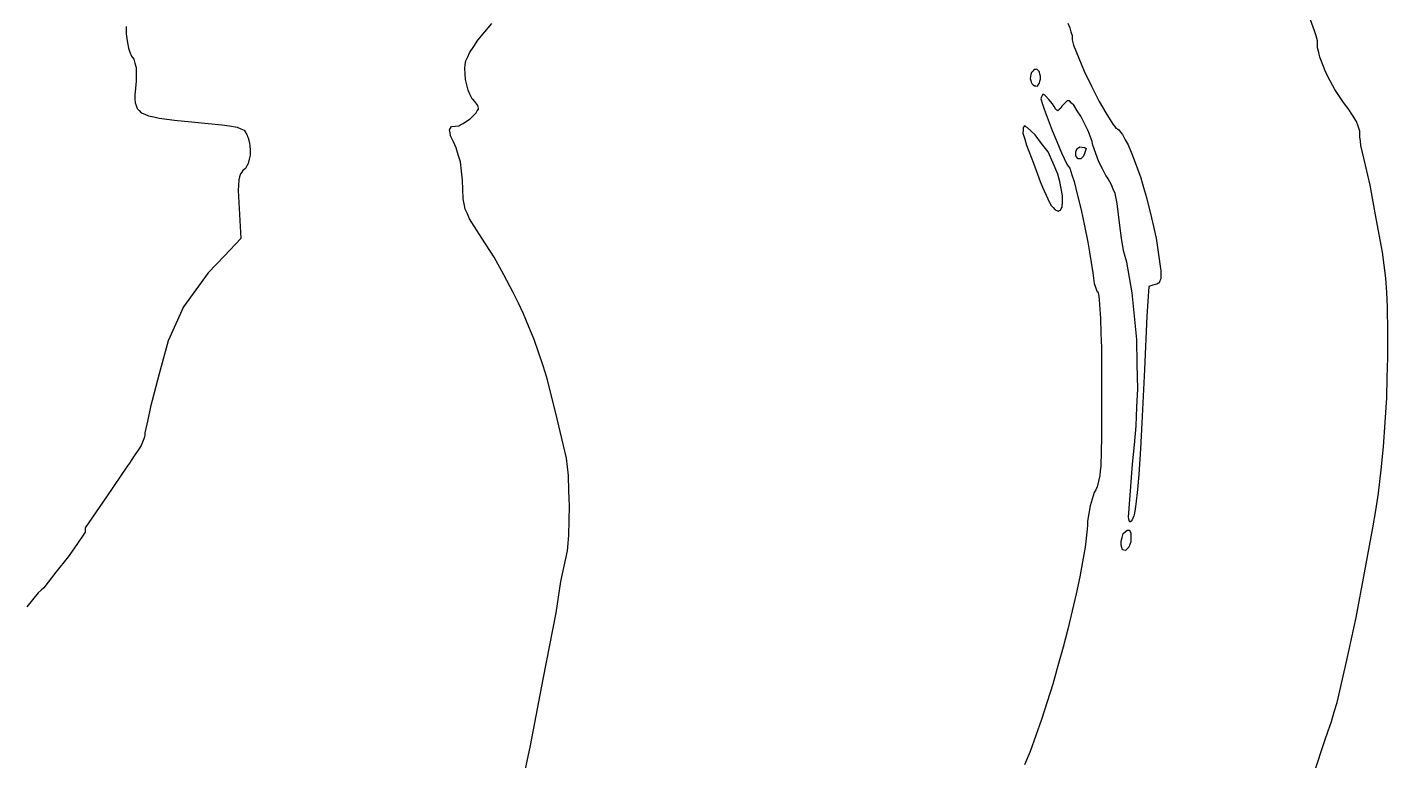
# Model space of a CAD drawing. Extents: x -30 to 30, y -30 to 30.
# Drawn here: x 5.03 to 30, y 0.04 to 13.5 of the extents above; entities that cross this region are included whole.
import ezdxf

# ---------------------------------------------------------------- set-up
doc = ezdxf.new("R2010")
doc.units = 0
doc.layers.add('Saint_VALENTIN_Day_Amoureux_Coeur_cs', color=7, linetype='CONTINUOUS')

msp = doc.modelspace()

# ---------------------------------------------------------------- linework, layer by layer
at = {"layer": 'Saint_VALENTIN_Day_Amoureux_Coeur_cs'}
for p, q in [((6.8505, 13.519, 1.5), (6.848, 13.386, 1.5)), ((13.431, 13.4205, 1.5), (13.558, 13.574, 1.5)), ((24.1265, 13.5785, 1.5), (24.165, 13.491, 1.5)), ((24.165, 13.491, 1.5), (24.185, 13.4225, 1.5)), ((28.655, 13.436, 1.5), (28.58, 13.6425, 1.5)), ((6.848, 13.386, 1.5), (6.8685, 13.253, 1.5)), ((6.8685, 13.253, 1.5), (6.889, 13.12, 1.5)), ((13.227, 13.15, 1.5), (13.304, 13.267, 1.5)), ((13.304, 13.267, 1.5), (13.431, 13.4205, 1.5)), ((24.185, 13.4225, 1.5), (24.205, 13.354, 1.5)), ((24.205, 13.354, 1.5), (24.205, 13.313, 1.5)), ((24.205, 13.313, 1.5), (24.205, 13.272, 1.5)), ((24.205, 13.272, 1.5), (24.219, 13.2235, 1.5)), ((28.684, 13.3445, 1.5), (28.655, 13.436, 1.5)), ((28.713, 13.253, 1.5), (28.684, 13.3445, 1.5)), ((28.713, 13.191, 1.5), (28.713, 13.253, 1.5)), ((6.889, 13.12, 1.5), (6.916, 13.047, 1.5)), ((6.916, 13.047, 1.5), (6.943, 12.974, 1.5)), ((13.116, 12.96, 1.5), (13.15, 13.033, 1.5)), ((13.15, 13.033, 1.5), (13.227, 13.15, 1.5)), ((24.219, 13.2235, 1.5), (24.233, 13.175, 1.5)), ((24.233, 13.175, 1.5), (24.33, 12.937, 1.5)), ((28.713, 13.129, 1.5), (28.713, 13.191, 1.5)), ((28.7335, 13.042, 1.5), (28.713, 13.129, 1.5)), ((28.754, 12.955, 1.5), (28.7335, 13.042, 1.5)), ((6.943, 12.974, 1.5), (6.966, 12.9465, 1.5)), ((6.966, 12.9465, 1.5), (6.989, 12.919, 1.5)), ((6.989, 12.919, 1.5), (7.009, 12.8435, 1.5)), ((7.009, 12.8435, 1.5), (7.029, 12.768, 1.5)), ((7.029, 12.768, 1.5), (7.029, 12.642, 1.5)), ((13.06, 12.749, 1.5), (13.071, 12.818, 1.5)), ((13.0665, 12.646, 1.5), (13.06, 12.749, 1.5)), ((13.071, 12.818, 1.5), (13.082, 12.887, 1.5)), ((13.082, 12.887, 1.5), (13.116, 12.96, 1.5)), ((23.562, 12.735, 1.5), (23.535, 12.7305, 1.5)), ((23.5845, 12.71, 1.5), (23.562, 12.735, 1.5)), ((24.33, 12.937, 1.5), (24.427, 12.699, 1.5)), ((28.8085, 12.813, 1.5), (28.754, 12.955, 1.5)), ((28.863, 12.671, 1.5), (28.8085, 12.813, 1.5)), ((7.029, 12.516, 1.5), (7.018, 12.3875, 1.5)), ((7.029, 12.642, 1.5), (7.029, 12.516, 1.5)), ((13.073, 12.543, 1.5), (13.0665, 12.646, 1.5)), ((13.098, 12.4445, 1.5), (13.073, 12.543, 1.5)), ((23.4445, 12.598, 1.5), (23.44, 12.561, 1.5)), ((23.44, 12.561, 1.5), (23.4465, 12.527, 1.5)), ((23.449, 12.635, 1.5), (23.4445, 12.598, 1.5)), ((23.4465, 12.527, 1.5), (23.453, 12.493, 1.5)), ((23.4555, 12.653, 1.5), (23.449, 12.635, 1.5)), ((23.453, 12.493, 1.5), (23.467, 12.47, 1.5)), ((23.462, 12.671, 1.5), (23.4555, 12.653, 1.5)), ((23.485, 12.6985, 1.5), (23.462, 12.671, 1.5)), ((23.508, 12.726, 1.5), (23.485, 12.6985, 1.5)), ((23.535, 12.7305, 1.5), (23.508, 12.726, 1.5)), ((23.607, 12.685, 1.5), (23.5845, 12.71, 1.5)), ((23.616, 12.644, 1.5), (23.607, 12.685, 1.5)), ((23.607, 12.479, 1.5), (23.616, 12.5155, 1.5)), ((23.625, 12.603, 1.5), (23.616, 12.644, 1.5)), ((23.616, 12.5155, 1.5), (23.625, 12.552, 1.5)), ((23.625, 12.5775, 1.5), (23.625, 12.603, 1.5)), ((23.625, 12.552, 1.5), (23.625, 12.5775, 1.5)), ((24.427, 12.699, 1.5), (24.5655, 12.4195, 1.5)), ((28.9445, 12.5175, 1.5), (28.863, 12.671, 1.5)), ((29.026, 12.364, 1.5), (28.9445, 12.5175, 1.5)), ((7.018, 12.3875, 1.5), (7.007, 12.259, 1.5)), ((7.007, 12.259, 1.5), (7.009, 12.188, 1.5)), ((13.123, 12.346, 1.5), (13.098, 12.4445, 1.5)), ((13.157, 12.2725, 1.5), (13.123, 12.346, 1.5)), ((13.191, 12.199, 1.5), (13.157, 12.2725, 1.5)), ((23.467, 12.47, 1.5), (23.492, 12.449, 1.5)), ((23.492, 12.449, 1.5), (23.517, 12.428, 1.5)), ((23.517, 12.428, 1.5), (23.544, 12.426, 1.5)), ((23.544, 12.426, 1.5), (23.571, 12.424, 1.5)), ((23.571, 12.424, 1.5), (23.589, 12.4515, 1.5)), ((23.589, 12.4515, 1.5), (23.607, 12.479, 1.5)), ((23.662, 12.266, 1.5), (23.6435, 12.2245, 1.5)), ((23.671, 12.273, 1.5), (23.662, 12.266, 1.5)), ((23.689, 12.2635, 1.5), (23.671, 12.273, 1.5)), ((23.707, 12.254, 1.5), (23.689, 12.2635, 1.5)), ((23.777, 12.1765, 1.5), (23.707, 12.254, 1.5)), ((24.5655, 12.4195, 1.5), (24.704, 12.14, 1.5)), ((29.101, 12.252, 1.5), (29.026, 12.364, 1.5)), ((29.176, 12.14, 1.5), (29.101, 12.252, 1.5)), ((7.009, 12.188, 1.5), (7.011, 12.117, 1.5)), ((7.011, 12.117, 1.5), (7.0295, 12.0645, 1.5)), ((7.0295, 12.0645, 1.5), (7.048, 12.012, 1.5)), ((7.048, 12.012, 1.5), (7.0865, 11.973, 1.5)), ((13.2, 12.1925, 1.5), (13.191, 12.199, 1.5)), ((13.209, 12.186, 1.5), (13.2, 12.1925, 1.5)), ((13.2455, 12.14, 1.5), (13.209, 12.186, 1.5)), ((13.282, 12.094, 1.5), (13.2455, 12.14, 1.5)), ((13.298, 12.0665, 1.5), (13.282, 12.094, 1.5)), ((13.291, 11.968, 1.5), (13.314, 12.002, 1.5)), ((13.314, 12.0205, 1.5), (13.298, 12.0665, 1.5)), ((13.314, 12.002, 1.5), (13.314, 12.0205, 1.5)), ((23.6435, 12.2245, 1.5), (23.634, 12.19, 1.5)), ((23.634, 12.19, 1.5), (23.6635, 12.094, 1.5)), ((23.6635, 12.094, 1.5), (23.693, 11.998, 1.5)), ((23.693, 11.998, 1.5), (23.7655, 11.803, 1.5)), ((23.847, 12.099, 1.5), (23.777, 12.1765, 1.5)), ((23.879, 12.046, 1.5), (23.847, 12.099, 1.5)), ((23.911, 11.993, 1.5), (23.879, 12.046, 1.5)), ((23.929, 11.9815, 1.5), (23.911, 11.993, 1.5)), ((23.972, 11.9955, 1.5), (23.947, 11.97, 1.5)), ((23.997, 12.021, 1.5), (23.972, 11.9955, 1.5)), ((24.0085, 12.039, 1.5), (23.997, 12.021, 1.5)), ((24.02, 12.057, 1.5), (24.0085, 12.039, 1.5)), ((24.0695, 12.1055, 1.5), (24.02, 12.057, 1.5)), ((24.119, 12.154, 1.5), (24.0695, 12.1055, 1.5)), ((24.1395, 12.154, 1.5), (24.119, 12.154, 1.5)), ((24.16, 12.154, 1.5), (24.1395, 12.154, 1.5)), ((24.1985, 12.1125, 1.5), (24.16, 12.154, 1.5)), ((24.237, 12.071, 1.5), (24.1985, 12.1125, 1.5)), ((24.3025, 11.97, 1.5), (24.237, 12.071, 1.5)), ((24.704, 12.14, 1.5), (24.8285, 11.9315, 1.5)), ((29.2255, 12.076, 1.5), (29.176, 12.14, 1.5)), ((29.275, 12.012, 1.5), (29.2255, 12.076, 1.5)), ((29.35, 11.8925, 1.5), (29.275, 12.012, 1.5)), ((7.0865, 11.973, 1.5), (7.125, 11.934, 1.5)), ((7.125, 11.934, 1.5), (7.1905, 11.9065, 1.5)), ((7.1905, 11.9065, 1.5), (7.256, 11.879, 1.5)), ((7.256, 11.879, 1.5), (7.3555, 11.858, 1.5)), ((7.3555, 11.858, 1.5), (7.455, 11.837, 1.5)), ((7.455, 11.837, 1.5), (7.5935, 11.819, 1.5)), ((7.5935, 11.819, 1.5), (7.732, 11.801, 1.5)), ((7.732, 11.801, 1.5), (8.169, 11.7575, 1.5)), ((8.169, 11.7575, 1.5), (8.606, 11.714, 1.5)), ((12.992, 11.716, 1.5), (13.033, 11.737, 1.5)), ((13.033, 11.737, 1.5), (13.096, 11.7805, 1.5)), ((13.096, 11.7805, 1.5), (13.159, 11.824, 1.5)), ((13.159, 11.824, 1.5), (13.2135, 11.879, 1.5)), ((13.2135, 11.879, 1.5), (13.268, 11.934, 1.5)), ((13.268, 11.934, 1.5), (13.291, 11.968, 1.5)), ((23.7655, 11.803, 1.5), (23.838, 11.608, 1.5)), ((23.947, 11.97, 1.5), (23.929, 11.9815, 1.5)), ((24.368, 11.869, 1.5), (24.3025, 11.97, 1.5)), ((24.434, 11.7365, 1.5), (24.368, 11.869, 1.5)), ((24.5, 11.604, 1.5), (24.434, 11.7365, 1.5)), ((24.8285, 11.9315, 1.5), (24.953, 11.723, 1.5)), ((29.425, 11.773, 1.5), (29.35, 11.8925, 1.5)), ((29.4565, 11.686, 1.5), (29.425, 11.773, 1.5)), ((8.606, 11.714, 1.5), (8.7465, 11.691, 1.5)), ((8.7465, 11.691, 1.5), (8.887, 11.668, 1.5)), ((8.887, 11.668, 1.5), (8.9505, 11.6405, 1.5)), ((8.9505, 11.6405, 1.5), (9.014, 11.613, 1.5)), ((9.014, 11.613, 1.5), (9.041, 11.567, 1.5)), ((9.041, 11.567, 1.5), (9.068, 11.521, 1.5)), ((9.068, 11.521, 1.5), (9.077, 11.498, 1.5)), ((9.077, 11.498, 1.5), (9.086, 11.475, 1.5)), ((12.779, 11.622, 1.5), (12.7995, 11.652, 1.5)), ((12.7905, 11.567, 1.5), (12.779, 11.622, 1.5)), ((12.802, 11.512, 1.5), (12.7905, 11.567, 1.5)), ((12.7995, 11.652, 1.5), (12.82, 11.682, 1.5)), ((12.8515, 11.402, 1.5), (12.802, 11.512, 1.5)), ((12.82, 11.682, 1.5), (12.8855, 11.6885, 1.5)), ((12.8855, 11.6885, 1.5), (12.951, 11.695, 1.5)), ((12.951, 11.695, 1.5), (12.992, 11.716, 1.5)), ((23.306, 11.6125, 1.5), (23.304, 11.562, 1.5)), ((23.304, 11.562, 1.5), (23.338, 11.45, 1.5)), ((23.308, 11.663, 1.5), (23.306, 11.6125, 1.5)), ((23.3195, 11.677, 1.5), (23.308, 11.663, 1.5)), ((23.331, 11.691, 1.5), (23.3195, 11.677, 1.5)), ((23.356, 11.677, 1.5), (23.331, 11.691, 1.5)), ((23.381, 11.663, 1.5), (23.356, 11.677, 1.5)), ((23.4555, 11.5965, 1.5), (23.381, 11.663, 1.5)), ((23.53, 11.53, 1.5), (23.4555, 11.5965, 1.5)), ((23.648, 11.372, 1.5), (23.53, 11.53, 1.5)), ((23.838, 11.608, 1.5), (23.924, 11.4045, 1.5)), ((24.536, 11.5055, 1.5), (24.5, 11.604, 1.5)), ((24.572, 11.407, 1.5), (24.536, 11.5055, 1.5)), ((24.953, 11.723, 1.5), (24.9825, 11.6865, 1.5)), ((24.9825, 11.6865, 1.5), (25.012, 11.65, 1.5)), ((25.012, 11.65, 1.5), (25.037, 11.636, 1.5)), ((25.037, 11.636, 1.5), (25.062, 11.622, 1.5)), ((25.062, 11.622, 1.5), (25.0955, 11.5785, 1.5)), ((25.0955, 11.5785, 1.5), (25.129, 11.535, 1.5)), ((25.129, 11.535, 1.5), (25.1815, 11.439, 1.5)), ((29.488, 11.599, 1.5), (29.4565, 11.686, 1.5)), ((29.488, 11.544, 1.5), (29.488, 11.599, 1.5)), ((29.488, 11.489, 1.5), (29.488, 11.544, 1.5)), ((29.497, 11.411, 1.5), (29.488, 11.489, 1.5)), ((9.086, 11.475, 1.5), (9.102, 11.404, 1.5)), ((9.102, 11.404, 1.5), (9.118, 11.333, 1.5)), ((9.118, 11.333, 1.5), (9.1205, 11.244, 1.5)), ((9.1205, 11.244, 1.5), (9.123, 11.155, 1.5)), ((12.901, 11.292, 1.5), (12.8515, 11.402, 1.5)), ((12.942, 11.1615, 1.5), (12.901, 11.292, 1.5)), ((23.338, 11.45, 1.5), (23.372, 11.338, 1.5)), ((23.372, 11.338, 1.5), (23.4965, 11.006, 1.5)), ((23.766, 11.214, 1.5), (23.648, 11.372, 1.5)), ((23.924, 11.4045, 1.5), (24.01, 11.201, 1.5)), ((24.273, 11.219, 1.5), (24.2865, 11.2485, 1.5)), ((24.2865, 11.2485, 1.5), (24.3, 11.278, 1.5)), ((24.3, 11.278, 1.5), (24.325, 11.292, 1.5)), ((24.325, 11.292, 1.5), (24.35, 11.306, 1.5)), ((24.35, 11.306, 1.5), (24.391, 11.3015, 1.5)), ((24.391, 11.3015, 1.5), (24.432, 11.297, 1.5)), ((24.432, 11.297, 1.5), (24.448, 11.2875, 1.5)), ((24.464, 11.278, 1.5), (24.439, 11.207, 1.5)), ((24.448, 11.2875, 1.5), (24.464, 11.278, 1.5)), ((24.581, 11.3725, 1.5), (24.572, 11.407, 1.5)), ((24.59, 11.338, 1.5), (24.581, 11.3725, 1.5)), ((24.6445, 11.1845, 1.5), (24.59, 11.338, 1.5)), ((25.1815, 11.439, 1.5), (25.234, 11.343, 1.5)), ((25.234, 11.343, 1.5), (25.2905, 11.2075, 1.5)), ((29.506, 11.333, 1.5), (29.497, 11.411, 1.5)), ((29.59, 10.969, 1.5), (29.506, 11.333, 1.5)), ((9.086, 11.003, 1.5), (9.0615, 10.9575, 1.5)), ((9.1045, 11.079, 1.5), (9.086, 11.003, 1.5)), ((9.123, 11.155, 1.5), (9.1045, 11.079, 1.5)), ((12.983, 11.031, 1.5), (12.942, 11.1615, 1.5)), ((13.001, 10.8635, 1.5), (12.983, 11.031, 1.5)), ((23.4965, 11.006, 1.5), (23.621, 10.674, 1.5)), ((23.8565, 11.01, 1.5), (23.766, 11.214, 1.5)), ((23.947, 10.806, 1.5), (23.8565, 11.01, 1.5)), ((24.01, 11.201, 1.5), (24.06, 11.0955, 1.5)), ((24.06, 11.0955, 1.5), (24.11, 10.99, 1.5)), ((24.11, 10.99, 1.5), (24.1375, 10.953, 1.5)), ((24.2755, 11.18, 1.5), (24.273, 11.219, 1.5)), ((24.278, 11.141, 1.5), (24.2755, 11.18, 1.5)), ((24.294, 11.118, 1.5), (24.278, 11.141, 1.5)), ((24.31, 11.095, 1.5), (24.294, 11.118, 1.5)), ((24.321, 11.088, 1.5), (24.31, 11.095, 1.5)), ((24.35, 11.086, 1.5), (24.321, 11.088, 1.5)), ((24.368, 11.091, 1.5), (24.35, 11.086, 1.5)), ((24.391, 11.1135, 1.5), (24.368, 11.091, 1.5)), ((24.414, 11.136, 1.5), (24.391, 11.1135, 1.5)), ((24.439, 11.207, 1.5), (24.414, 11.136, 1.5)), ((24.699, 11.031, 1.5), (24.6445, 11.1845, 1.5)), ((24.7625, 10.9075, 1.5), (24.699, 11.031, 1.5)), ((25.2905, 11.2075, 1.5), (25.347, 11.072, 1.5)), ((25.347, 11.072, 1.5), (25.406, 10.907, 1.5)), ((8.93, 10.756, 1.5), (8.914, 10.701, 1.5)), ((8.946, 10.811, 1.5), (8.93, 10.756, 1.5)), ((8.9685, 10.843, 1.5), (8.946, 10.811, 1.5)), ((8.991, 10.875, 1.5), (8.9685, 10.843, 1.5)), ((9.014, 10.8935, 1.5), (8.991, 10.875, 1.5)), ((9.037, 10.912, 1.5), (9.014, 10.8935, 1.5)), ((9.0615, 10.9575, 1.5), (9.037, 10.912, 1.5)), ((13.019, 10.696, 1.5), (13.001, 10.8635, 1.5)), ((23.965, 10.74, 1.5), (23.947, 10.806, 1.5)), ((23.983, 10.674, 1.5), (23.965, 10.74, 1.5)), ((24.1375, 10.953, 1.5), (24.165, 10.916, 1.5)), ((24.165, 10.916, 1.5), (24.2035, 10.795, 1.5)), ((24.2035, 10.795, 1.5), (24.242, 10.674, 1.5)), ((24.826, 10.784, 1.5), (24.7625, 10.9075, 1.5)), ((24.8485, 10.7515, 1.5), (24.826, 10.784, 1.5)), ((24.871, 10.719, 1.5), (24.8485, 10.7515, 1.5)), ((25.406, 10.907, 1.5), (25.465, 10.742, 1.5)), ((25.465, 10.742, 1.5), (25.519, 10.561, 1.5)), ((29.674, 10.605, 1.5), (29.59, 10.969, 1.5)), ((8.9095, 10.605, 1.5), (8.905, 10.509, 1.5)), ((8.905, 10.509, 1.5), (8.9275, 10.0665, 1.5)), ((8.914, 10.701, 1.5), (8.9095, 10.605, 1.5)), ((13.026, 10.5245, 1.5), (13.019, 10.696, 1.5)), ((13.033, 10.353, 1.5), (13.026, 10.5245, 1.5)), ((23.621, 10.674, 1.5), (23.664, 10.5705, 1.5)), ((23.664, 10.5705, 1.5), (23.7615, 10.3525, 1.5)), ((24.008, 10.541, 1.5), (23.983, 10.674, 1.5)), ((24.033, 10.408, 1.5), (24.008, 10.541, 1.5)), ((24.242, 10.674, 1.5), (24.3075, 10.4125, 1.5)), ((24.9005, 10.664, 1.5), (24.871, 10.719, 1.5)), ((24.93, 10.609, 1.5), (24.9005, 10.664, 1.5)), ((24.962, 10.5315, 1.5), (24.93, 10.609, 1.5)), ((24.994, 10.454, 1.5), (24.962, 10.5315, 1.5)), ((25.519, 10.561, 1.5), (25.573, 10.38, 1.5)), ((29.7895, 9.991, 1.5), (29.674, 10.605, 1.5)), ((13.051, 10.259, 1.5), (13.033, 10.353, 1.5)), ((13.069, 10.165, 1.5), (13.051, 10.259, 1.5)), ((23.7615, 10.3525, 1.5), (23.816, 10.238, 1.5)), ((23.816, 10.238, 1.5), (23.8565, 10.1945, 1.5)), ((24.024, 10.202, 1.5), (24.0285, 10.305, 1.5)), ((24.0285, 10.305, 1.5), (24.033, 10.408, 1.5)), ((24.3075, 10.4125, 1.5), (24.373, 10.151, 1.5)), ((25.014, 10.362, 1.5), (24.994, 10.454, 1.5)), ((25.034, 10.27, 1.5), (25.014, 10.362, 1.5)), ((25.057, 10.0665, 1.5), (25.034, 10.27, 1.5)), ((25.573, 10.38, 1.5), (25.6615, 10.0065, 1.5)), ((8.9275, 10.0665, 1.5), (8.95, 9.624, 1.5)), ((13.1095, 10.0755, 1.5), (13.069, 10.165, 1.5)), ((13.15, 9.986, 1.5), (13.1095, 10.0755, 1.5)), ((23.8565, 10.1945, 1.5), (23.897, 10.151, 1.5)), ((23.897, 10.151, 1.5), (23.9245, 10.1395, 1.5)), ((23.9245, 10.1395, 1.5), (23.952, 10.128, 1.5)), ((23.952, 10.128, 1.5), (23.972, 10.1375, 1.5)), ((23.972, 10.1375, 1.5), (23.992, 10.147, 1.5)), ((23.992, 10.147, 1.5), (24.008, 10.1745, 1.5)), ((24.008, 10.1745, 1.5), (24.024, 10.202, 1.5)), ((24.373, 10.151, 1.5), (24.434, 9.8555, 1.5)), ((25.08, 9.863, 1.5), (25.057, 10.0665, 1.5)), ((25.6615, 10.0065, 1.5), (25.75, 9.633, 1.5)), ((29.905, 9.377, 1.5), (29.7895, 9.991, 1.5)), ((13.3745, 9.6335, 1.5), (13.15, 9.986, 1.5)), ((24.434, 9.8555, 1.5), (24.495, 9.56, 1.5)), ((25.116, 9.6335, 1.5), (25.08, 9.863, 1.5)), ((8.95, 9.624, 1.5), (8.651, 9.308, 1.5)), ((13.599, 9.281, 1.5), (13.3745, 9.6335, 1.5)), ((24.495, 9.56, 1.5), (24.527, 9.372, 1.5)), ((25.152, 9.404, 1.5), (25.116, 9.6335, 1.5)), ((25.75, 9.633, 1.5), (25.791, 9.331, 1.5)), ((8.651, 9.308, 1.5), (8.352, 8.992, 1.5)), ((13.7755, 8.958, 1.5), (13.599, 9.281, 1.5)), ((24.527, 9.372, 1.5), (24.559, 9.184, 1.5)), ((25.1815, 9.2965, 1.5), (25.152, 9.404, 1.5)), ((25.211, 9.189, 1.5), (25.1815, 9.2965, 1.5)), ((25.791, 9.331, 1.5), (25.832, 9.029, 1.5)), ((29.9345, 9.1365, 1.5), (29.905, 9.377, 1.5)), ((8.352, 8.992, 1.5), (8.1255, 8.6805, 1.5)), ((24.559, 9.184, 1.5), (24.586, 8.992, 1.5)), ((24.586, 8.992, 1.5), (24.613, 8.8, 1.5)), ((25.2585, 8.907, 1.5), (25.211, 9.189, 1.5)), ((25.832, 9.029, 1.5), (25.832, 8.9555, 1.5)), ((29.964, 8.896, 1.5), (29.9345, 9.1365, 1.5)), ((13.952, 8.635, 1.5), (13.7755, 8.958, 1.5)), ((24.613, 8.8, 1.5), (24.638, 8.729, 1.5)), ((25.306, 8.625, 1.5), (25.2585, 8.907, 1.5)), ((25.614, 8.745, 1.5), (25.596, 8.472, 1.5)), ((25.6865, 8.7655, 1.5), (25.614, 8.745, 1.5)), ((25.759, 8.786, 1.5), (25.6865, 8.7655, 1.5)), ((25.782, 8.7995, 1.5), (25.759, 8.786, 1.5)), ((25.805, 8.813, 1.5), (25.782, 8.7995, 1.5)), ((25.8185, 8.8475, 1.5), (25.805, 8.813, 1.5)), ((25.832, 8.882, 1.5), (25.8185, 8.8475, 1.5)), ((25.832, 8.9555, 1.5), (25.832, 8.882, 1.5)), ((29.98, 8.6325, 1.5), (29.964, 8.896, 1.5)), ((8.1255, 8.6805, 1.5), (7.899, 8.369, 1.5)), ((14.045, 8.438, 1.5), (13.952, 8.635, 1.5)), ((24.638, 8.729, 1.5), (24.663, 8.658, 1.5)), ((24.663, 8.658, 1.5), (24.6745, 8.644, 1.5)), ((24.6745, 8.644, 1.5), (24.686, 8.63, 1.5)), ((24.686, 8.63, 1.5), (24.695, 8.566, 1.5)), ((24.695, 8.566, 1.5), (24.704, 8.502, 1.5)), ((24.704, 8.502, 1.5), (24.715, 8.33, 1.5)), ((25.349, 8.197, 1.5), (25.306, 8.625, 1.5)), ((29.996, 8.369, 1.5), (29.98, 8.6325, 1.5)), ((7.899, 8.369, 1.5), (7.7585, 8.0575, 1.5)), ((14.138, 8.241, 1.5), (14.045, 8.438, 1.5)), ((14.2355, 8.005, 1.5), (14.138, 8.241, 1.5)), ((24.715, 8.33, 1.5), (24.726, 8.158, 1.5)), ((25.596, 8.472, 1.5), (25.578, 8.199, 1.5)), ((29.998, 7.906, 1.5), (29.996, 8.369, 1.5)), ((7.7585, 8.0575, 1.5), (7.618, 7.746, 1.5)), ((14.333, 7.769, 1.5), (14.2355, 8.005, 1.5)), ((24.726, 8.158, 1.5), (24.735, 7.8875, 1.5)), ((25.392, 7.769, 1.5), (25.349, 8.197, 1.5)), ((25.578, 8.199, 1.5), (25.5325, 7.221, 1.5)), ((7.618, 7.746, 1.5), (7.455, 7.141, 1.5)), ((14.4145, 7.5375, 1.5), (14.333, 7.769, 1.5)), ((24.735, 7.8875, 1.5), (24.744, 7.617, 1.5)), ((25.4015, 7.3175, 1.5), (25.392, 7.769, 1.5)), ((30, 7.443, 1.5), (29.998, 7.906, 1.5)), ((14.496, 7.306, 1.5), (14.4145, 7.5375, 1.5)), ((24.744, 7.617, 1.5), (24.7465, 6.797, 1.5)), ((14.539, 7.1685, 1.5), (14.496, 7.306, 1.5)), ((25.411, 6.866, 1.5), (25.4015, 7.3175, 1.5)), ((29.991, 7.072, 1.5), (30, 7.443, 1.5)), ((7.455, 7.141, 1.5), (7.292, 6.536, 1.5)), ((14.582, 7.031, 1.5), (14.539, 7.1685, 1.5)), ((14.754, 6.3115, 1.5), (14.582, 7.031, 1.5)), ((25.5325, 7.221, 1.5), (25.487, 6.243, 1.5)), ((29.982, 6.701, 1.5), (29.991, 7.072, 1.5)), ((24.7465, 6.797, 1.5), (24.749, 5.977, 1.5)), ((25.397, 6.527, 1.5), (25.411, 6.866, 1.5)), ((7.292, 6.536, 1.5), (7.2425, 6.298, 1.5)), ((25.383, 6.188, 1.5), (25.397, 6.527, 1.5)), ((29.9525, 6.252, 1.5), (29.982, 6.701, 1.5)), ((7.2425, 6.298, 1.5), (7.193, 6.06, 1.5)), ((14.926, 5.592, 1.5), (14.754, 6.3115, 1.5)), ((25.487, 6.243, 1.5), (25.46, 5.7665, 1.5)), ((29.923, 5.803, 1.5), (29.9525, 6.252, 1.5)), ((7.193, 6.014, 1.5), (7.1835, 5.982, 1.5)), ((7.193, 6.06, 1.5), (7.193, 6.037, 1.5)), ((7.193, 6.037, 1.5), (7.193, 6.014, 1.5)), ((25.349, 5.835, 1.5), (25.383, 6.188, 1.5)), ((7.0815, 5.757, 1.5), (6.9955, 5.638, 1.5)), ((7.12, 5.826, 1.5), (7.0815, 5.757, 1.5)), ((7.147, 5.888, 1.5), (7.12, 5.826, 1.5)), ((7.174, 5.95, 1.5), (7.147, 5.888, 1.5)), ((7.1835, 5.982, 1.5), (7.174, 5.95, 1.5)), ((24.749, 5.977, 1.5), (24.74, 5.7115, 1.5)), ((25.315, 5.482, 1.5), (25.349, 5.835, 1.5)), ((25.46, 5.7665, 1.5), (25.433, 5.29, 1.5)), ((29.8755, 5.377, 1.5), (29.923, 5.803, 1.5)), ((6.9095, 5.498, 1.5), (6.871, 5.45, 1.5)), ((6.9955, 5.638, 1.5), (6.9095, 5.498, 1.5)), ((14.9445, 5.432, 1.5), (14.926, 5.592, 1.5)), ((24.74, 5.7115, 1.5), (24.731, 5.446, 1.5)), ((6.871, 5.45, 1.5), (6.4835, 4.882, 1.5)), ((14.963, 5.272, 1.5), (14.9445, 5.432, 1.5)), ((14.974, 4.9945, 1.5), (14.963, 5.272, 1.5)), ((24.717, 5.276, 1.5), (24.692, 5.1705, 1.5)), ((24.724, 5.361, 1.5), (24.717, 5.276, 1.5)), ((24.731, 5.446, 1.5), (24.724, 5.361, 1.5)), ((25.279, 4.994, 1.5), (25.315, 5.482, 1.5)), ((25.433, 5.29, 1.5), (25.406, 5.0175, 1.5)), ((29.828, 4.951, 1.5), (29.8755, 5.377, 1.5)), ((14.985, 4.717, 1.5), (14.974, 4.9945, 1.5)), ((24.64, 5.0125, 1.5), (24.613, 4.96, 1.5)), ((24.667, 5.065, 1.5), (24.64, 5.0125, 1.5)), ((24.692, 5.1705, 1.5), (24.667, 5.065, 1.5)), ((25.243, 4.506, 1.5), (25.279, 4.994, 1.5)), ((25.406, 5.0175, 1.5), (25.379, 4.745, 1.5)), ((6.4835, 4.882, 1.5), (6.096, 4.314, 1.5)), ((24.5745, 4.8385, 1.5), (24.536, 4.717, 1.5)), ((24.613, 4.96, 1.5), (24.5745, 4.8385, 1.5)), ((25.379, 4.745, 1.5), (25.365, 4.6645, 1.5)), ((29.778, 4.6325, 1.5), (29.828, 4.951, 1.5)), ((14.9785, 4.449, 1.5), (14.985, 4.717, 1.5)), ((24.5135, 4.5775, 1.5), (24.491, 4.438, 1.5)), ((24.536, 4.717, 1.5), (24.5135, 4.5775, 1.5)), ((25.2475, 4.472, 1.5), (25.243, 4.506, 1.5)), ((25.3375, 4.536, 1.5), (25.324, 4.488, 1.5)), ((25.351, 4.584, 1.5), (25.3375, 4.536, 1.5)), ((25.365, 4.6645, 1.5), (25.351, 4.584, 1.5)), ((29.728, 4.314, 1.5), (29.778, 4.6325, 1.5)), ((6.096, 4.314, 1.5), (6.096, 4.2725, 1.5)), ((6.096, 4.2725, 1.5), (6.096, 4.231, 1.5)), ((14.972, 4.181, 1.5), (14.9785, 4.449, 1.5)), ((24.486, 4.291, 1.5), (24.4655, 4.126, 1.5)), ((24.4885, 4.3645, 1.5), (24.486, 4.291, 1.5)), ((24.491, 4.438, 1.5), (24.4885, 4.3645, 1.5)), ((25.1815, 4.2385, 1.5), (25.22, 4.268, 1.5)), ((25.22, 4.268, 1.5), (25.238, 4.268, 1.5)), ((25.238, 4.268, 1.5), (25.256, 4.268, 1.5)), ((25.2585, 4.4285, 1.5), (25.2475, 4.472, 1.5)), ((25.256, 4.268, 1.5), (25.27, 4.243, 1.5)), ((25.265, 4.419, 1.5), (25.2585, 4.4285, 1.5)), ((25.288, 4.433, 1.5), (25.265, 4.419, 1.5)), ((25.306, 4.4605, 1.5), (25.288, 4.433, 1.5)), ((25.324, 4.488, 1.5), (25.306, 4.4605, 1.5)), ((29.574, 3.489, 1.5), (29.728, 4.314, 1.5)), ((5.9395, 4.0065, 1.5), (5.783, 3.782, 1.5)), ((6.096, 4.231, 1.5), (5.9395, 4.0065, 1.5)), ((14.945, 3.888, 1.5), (14.9585, 4.0345, 1.5)), ((14.9585, 4.0345, 1.5), (14.972, 4.181, 1.5)), ((24.4655, 4.126, 1.5), (24.445, 3.961, 1.5)), ((25.107, 4.066, 1.5), (25.125, 4.1375, 1.5)), ((25.107, 4.0295, 1.5), (25.107, 4.066, 1.5)), ((25.107, 3.993, 1.5), (25.107, 4.0295, 1.5)), ((25.125, 4.1375, 1.5), (25.143, 4.209, 1.5)), ((25.143, 4.209, 1.5), (25.1815, 4.2385, 1.5)), ((25.2655, 4.007, 1.5), (25.247, 3.957, 1.5)), ((25.284, 4.057, 1.5), (25.2655, 4.007, 1.5)), ((25.27, 4.243, 1.5), (25.284, 4.218, 1.5)), ((25.284, 4.218, 1.5), (25.284, 4.1375, 1.5)), ((25.284, 4.1375, 1.5), (25.284, 4.057, 1.5)), ((5.783, 3.782, 1.5), (5.559, 3.498, 1.5)), ((14.8835, 3.6085, 1.5), (14.945, 3.888, 1.5)), ((24.445, 3.961, 1.5), (24.3975, 3.686, 1.5)), ((25.118, 3.952, 1.5), (25.107, 3.993, 1.5)), ((25.129, 3.911, 1.5), (25.118, 3.952, 1.5)), ((25.159, 3.904, 1.5), (25.129, 3.911, 1.5)), ((25.189, 3.897, 1.5), (25.159, 3.904, 1.5)), ((25.218, 3.927, 1.5), (25.189, 3.897, 1.5)), ((25.247, 3.957, 1.5), (25.218, 3.927, 1.5)), ((5.559, 3.498, 1.5), (5.335, 3.214, 1.5)), ((14.822, 3.329, 1.5), (14.8835, 3.6085, 1.5)), ((24.3975, 3.686, 1.5), (24.35, 3.411, 1.5)), ((14.779, 3.04, 1.5), (14.822, 3.329, 1.5)), ((24.35, 3.411, 1.5), (24.28, 3.0995, 1.5)), ((29.42, 2.664, 1.5), (29.574, 3.489, 1.5)), ((5.235, 3.118, 1.5), (5.131, 2.9895, 1.5)), ((5.285, 3.166, 1.5), (5.235, 3.118, 1.5)), ((5.335, 3.214, 1.5), (5.285, 3.166, 1.5)), ((14.736, 2.751, 1.5), (14.779, 3.04, 1.5)), ((24.28, 3.0995, 1.5), (24.21, 2.788, 1.5)), ((5.131, 2.9895, 1.5), (5.027, 2.861, 1.5)), ((14.5005, 1.5345, 1.5), (14.736, 2.751, 1.5)), ((24.21, 2.788, 1.5), (24.126, 2.4535, 1.5)), ((29.2455, 1.8855, 1.5), (29.42, 2.664, 1.5)), ((24.126, 2.4535, 1.5), (24.042, 2.119, 1.5)), ((24.042, 2.119, 1.5), (23.947, 1.78, 1.5)), ((23.947, 1.78, 1.5), (23.852, 1.441, 1.5)), ((29.071, 1.107, 1.5), (29.2455, 1.8855, 1.5)), ((14.265, 0.318, 1.5), (14.5005, 1.5345, 1.5)), ((23.852, 1.441, 1.5), (23.748, 1.118, 1.5)), ((23.748, 1.118, 1.5), (23.644, 0.795, 1.5)), ((29.019, 0.9325, 1.5), (29.071, 1.107, 1.5)), ((23.644, 0.795, 1.5), (23.5395, 0.4995, 1.5)), ((28.906, 0.584, 1.5), (28.967, 0.758, 1.5)), ((28.967, 0.758, 1.5), (29.019, 0.9325, 1.5)), ((23.5395, 0.4995, 1.5), (23.435, 0.204, 1.5)), ((28.845, 0.41, 1.5), (28.906, 0.584, 1.5)), ((14.1335, -0.314, 1.5), (14.265, 0.318, 1.5)), ((28.65, -0.188, 1.5), (28.845, 0.41, 1.5)), ((23.435, 0.204, 1.5), (23.333, -0.041, 1.5))]:
    msp.add_line(p, q, dxfattribs=at)

doc.saveas('drawing.dxf')
